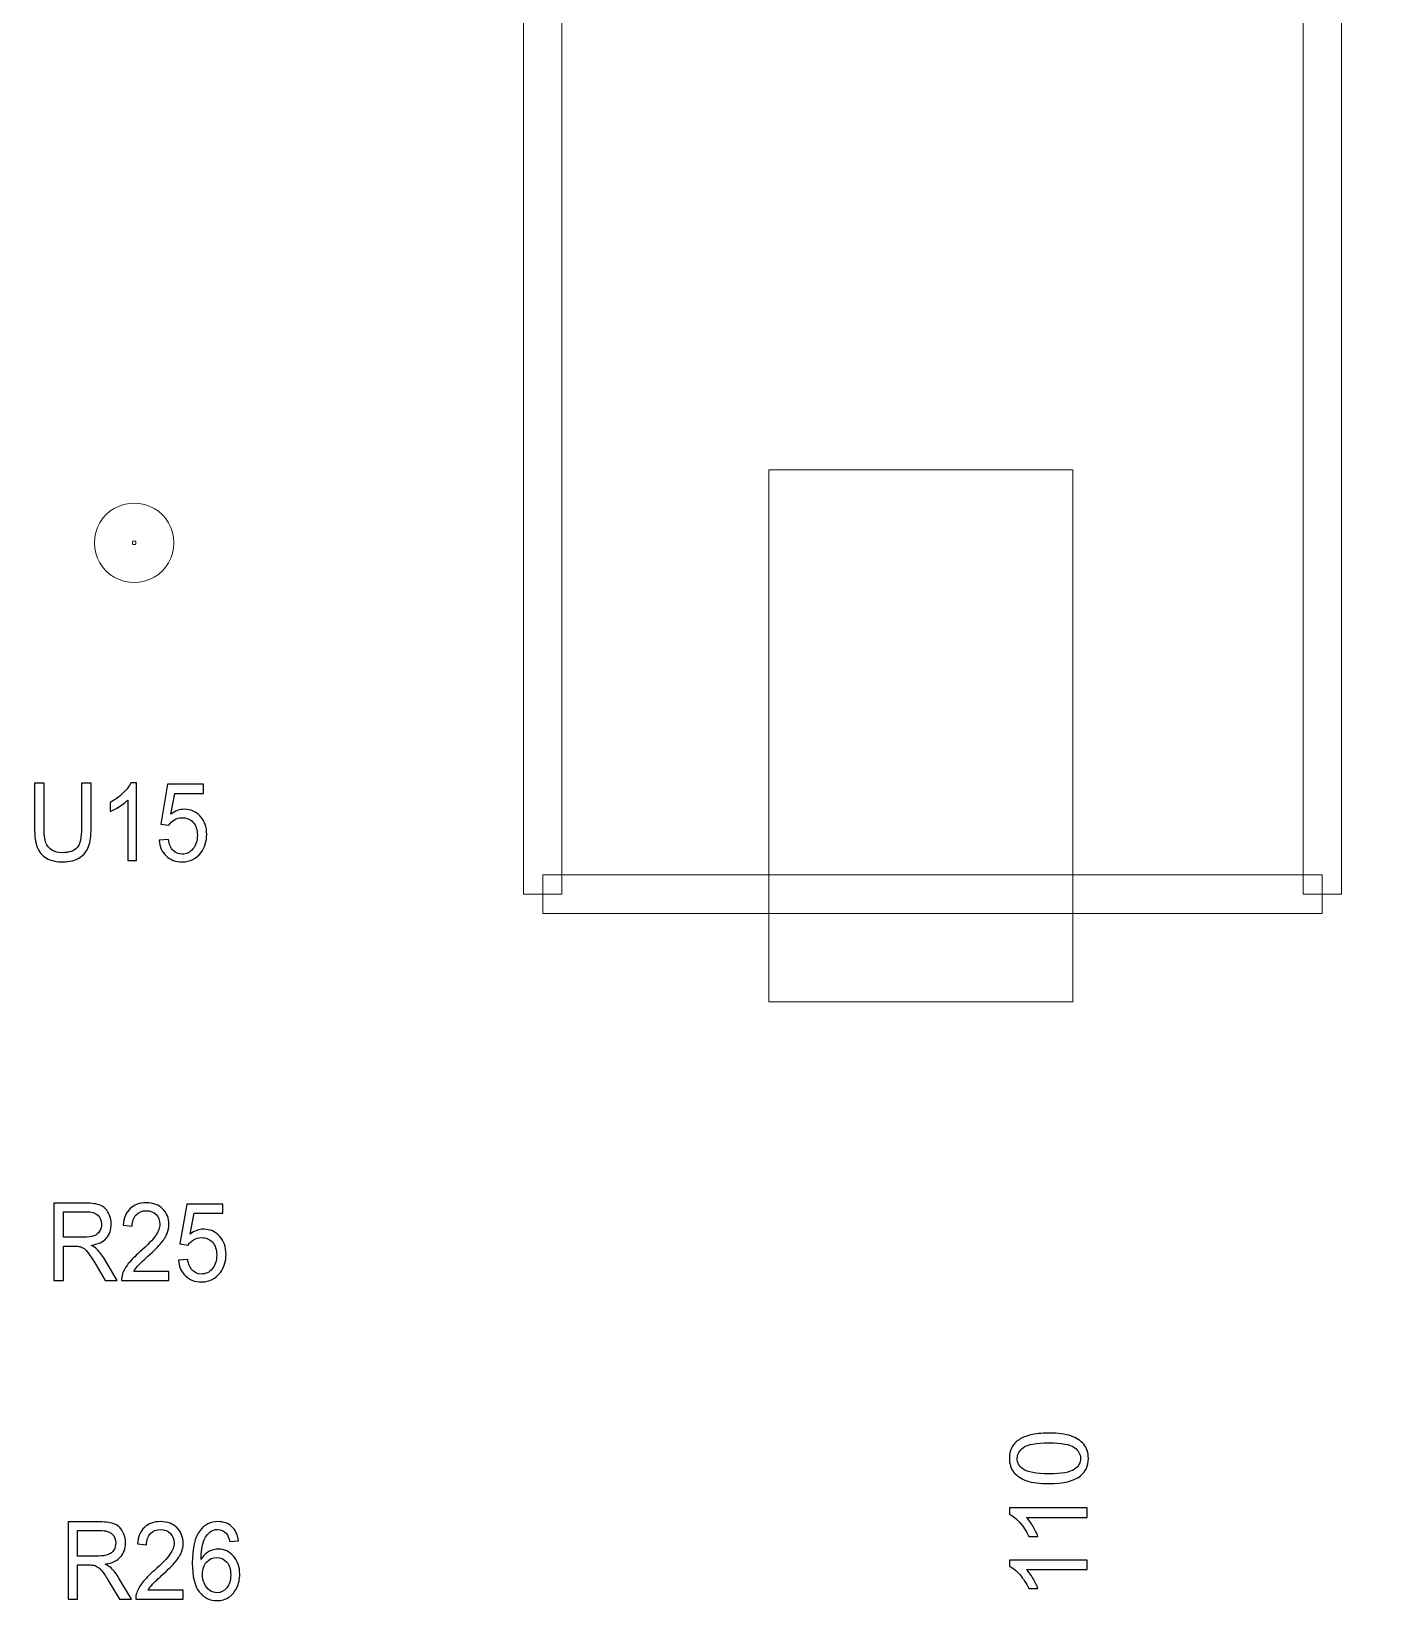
# Model space of a CAD drawing. Header units: millimetres. Extents: x -86 to 67, y -55 to 52.
# Drawn here: x 13.89 to 22.81, y 1.83 to 12.16 of the extents above; entities that cross this region are included whole.
import ezdxf

# ---------------------------------------------------------------- set-up
doc = ezdxf.new("R2010")
doc.units = ezdxf.units.MM
doc.header["$MEASUREMENT"] = 0
for name, color, linetype in [('BG_OUTLINE', 7, 'Continuous'), ('PG_SILKSCREEN_TOP', 7, 'Continuous'), ('PIN_TOP', 7, 'Continuous'), ('RD_SILKSCREEN_TOP', 7, 'Continuous')]:
    doc.layers.add(name, color=color, linetype=linetype)

msp = doc.modelspace()

# ---------------------------------------------------------------- linework, layer by layer
at = {"layer": 'BG_OUTLINE', "color": 3, "lineweight": 9}
msp.add_open_spline([(-60.0926, 34.7331), (-60.0926, 34.7331), (63.7724, 34.7331), (63.7724, 34.7331), (63.7724, 34.7331), (64.585, 34.7336), (65.3646, 34.4113), (65.9396, 33.837), (65.9396, 33.837), (66.5146, 33.2627), (66.8379, 32.4797), (66.8384, 31.667), (66.8384, 31.667), (66.8384, 31.667), (66.8412, -52.28), (66.8412, -52.28), (66.8412, -52.28), (66.8412, -52.28), (66.8384, -52.1933), (66.8384, -52.1933), (66.8384, -52.1933), (66.8389, -53.006), (66.5166, -53.7856), (65.9424, -54.3606), (65.9424, -54.3606), (65.3681, -54.9356), (64.585, -55.2589), (63.7724, -55.2594), (63.7724, -55.2594), (63.7724, -55.2594), (-60.1869, -55.2594), (-60.1869, -55.2594), (-60.1869, -55.2594), (-60.1869, -55.2594), (-60.0853, -55.2518), (-60.0853, -55.2518), (-60.0853, -55.2518), (-60.8979, -55.2523), (-61.6775, -54.9299), (-62.2525, -54.3557), (-62.2525, -54.3557), (-62.8275, -53.7814), (-63.1508, -52.9984), (-63.1513, -52.1857), (-63.1513, -52.1857), (-63.1513, -52.1857), (-63.1587, 31.667), (-63.1587, 31.667), (-63.1587, 31.667), (-63.1592, 32.4797), (-62.8369, 33.2593), (-62.2626, 33.8343), (-62.2626, 33.8343), (-61.6883, 34.4093), (-60.9053, 34.7326), (-60.0926, 34.7331)], degree=3, knots=[0, 0, 0, 0, 0.0714286, 0.0714286, 0.0714286, 0.0714286, 0.1428571, 0.1428571, 0.1428571, 0.1428571, 0.2142857, 0.2142857, 0.2142857, 0.2142857, 0.2857143, 0.2857143, 0.2857143, 0.2857143, 0.3571429, 0.3571429, 0.3571429, 0.3571429, 0.4285714, 0.4285714, 0.4285714, 0.4285714, 0.5, 0.5, 0.5, 0.5, 0.5714286, 0.5714286, 0.5714286, 0.5714286, 0.6428571, 0.6428571, 0.6428571, 0.6428571, 0.7142857, 0.7142857, 0.7142857, 0.7142857, 0.7857143, 0.7857143, 0.7857143, 0.7857143, 0.8571429, 0.8571429, 0.8571429, 0.8571429, 0.9285714, 0.9285714, 0.9285714, 0.9285714, 1, 1, 1, 1], dxfattribs=at)
at = {"layer": 'PG_SILKSCREEN_TOP', "color": 6, "lineweight": 9}
for points, knots in [([(17.1307, 17.918), (17.1307, 17.918), (17.3847, 17.918), (17.3847, 17.918), (17.3847, 17.918), (17.3847, 17.918), (17.3847, 6.488), (17.3847, 6.488), (17.3847, 6.488), (17.3847, 6.488), (17.1307, 6.488), (17.1307, 6.488), (17.1307, 6.488), (17.1307, 6.488), (17.1307, 17.918), (17.1307, 17.918)], [0, 0, 0, 0, 0.25, 0.25, 0.25, 0.25, 0.5, 0.5, 0.5, 0.5, 0.75, 0.75, 0.75, 0.75, 1, 1, 1, 1]), ([(22.5155, 6.488), (22.5155, 6.488), (22.2615, 6.488), (22.2615, 6.488), (22.2615, 6.488), (22.2615, 6.488), (22.2615, 17.918), (22.2615, 17.918), (22.2615, 17.918), (22.2615, 17.918), (22.5155, 17.918), (22.5155, 17.918), (22.5155, 17.918), (22.5155, 17.918), (22.5155, 6.488), (22.5155, 6.488)], [0, 0, 0, 0, 0.25, 0.25, 0.25, 0.25, 0.5, 0.5, 0.5, 0.5, 0.75, 0.75, 0.75, 0.75, 1, 1, 1, 1]), ([(14.3073, 8.7994), (14.3073, 8.893), (14.3572, 8.9794), (14.4382, 9.0262), (14.4382, 9.0262), (14.5192, 9.073), (14.619, 9.073), (14.7001, 9.0262), (14.7001, 9.0262), (14.7811, 8.9794), (14.831, 8.893), (14.831, 8.7994)], [0, 0, 0, 0, 0.3333333, 0.3333333, 0.3333333, 0.3333333, 0.6666667, 0.6666667, 0.6666667, 0.6666667, 1, 1, 1, 1]), ([(14.831, 8.7994), (14.831, 8.7059), (14.7811, 8.6194), (14.7001, 8.5726), (14.7001, 8.5726), (14.619, 8.5259), (14.5192, 8.5259), (14.4382, 8.5726), (14.4382, 8.5726), (14.3572, 8.6194), (14.3073, 8.7059), (14.3073, 8.7994)], [0, 0, 0, 0, 0.3333333, 0.3333333, 0.3333333, 0.3333333, 0.6666667, 0.6666667, 0.6666667, 0.6666667, 1, 1, 1, 1]), ([(14.5811, 8.7994), (14.5811, 8.8037), (14.5788, 8.8076), (14.5751, 8.8098), (14.5751, 8.8098), (14.5714, 8.8119), (14.5669, 8.8119), (14.5632, 8.8098), (14.5632, 8.8098), (14.5595, 8.8076), (14.5572, 8.8037), (14.5572, 8.7994)], [0, 0, 0, 0, 0.3333333, 0.3333333, 0.3333333, 0.3333333, 0.6666667, 0.6666667, 0.6666667, 0.6666667, 1, 1, 1, 1]), ([(14.5572, 8.7994), (14.5572, 8.7952), (14.5595, 8.7912), (14.5632, 8.7891), (14.5632, 8.7891), (14.5669, 8.787), (14.5714, 8.787), (14.5751, 8.7891), (14.5751, 8.7891), (14.5788, 8.7912), (14.5811, 8.7952), (14.5811, 8.7994)], [0, 0, 0, 0, 0.3333333, 0.3333333, 0.3333333, 0.3333333, 0.6666667, 0.6666667, 0.6666667, 0.6666667, 1, 1, 1, 1]), ([(17.2577, 6.361), (17.2577, 6.361), (17.2577, 6.615), (17.2577, 6.615), (17.2577, 6.615), (17.2577, 6.615), (22.3885, 6.615), (22.3885, 6.615), (22.3885, 6.615), (22.3885, 6.615), (22.3885, 6.361), (22.3885, 6.361), (22.3885, 6.361), (22.3885, 6.361), (17.2577, 6.361), (17.2577, 6.361)], [0, 0, 0, 0, 0.25, 0.25, 0.25, 0.25, 0.5, 0.5, 0.5, 0.5, 0.75, 0.75, 0.75, 0.75, 1, 1, 1, 1])]:
    msp.add_open_spline(points, degree=3, knots=knots, dxfattribs=at)
at = {"layer": 'PIN_TOP', "lineweight": 9}
msp.add_open_spline([(20.7469, 5.7794), (20.7469, 5.7794), (18.7469, 5.7794), (18.7469, 5.7794), (18.7469, 5.7794), (18.7469, 5.7794), (18.7469, 9.2795), (18.7469, 9.2795), (18.7469, 9.2795), (18.7469, 9.2795), (20.7469, 9.2795), (20.7469, 9.2795), (20.7469, 9.2795), (20.7469, 9.2795), (20.7469, 5.7794), (20.7469, 5.7794)], degree=3, knots=[0, 0, 0, 0, 0.25, 0.25, 0.25, 0.25, 0.5, 0.5, 0.5, 0.5, 0.75, 0.75, 0.75, 0.75, 1, 1, 1, 1], dxfattribs=at)
at = {"layer": 'RD_SILKSCREEN_TOP', "color": 8}
for points, knots in [([(14.2228, 7.2173), (14.2228, 7.2173), (14.2855, 7.2173), (14.2855, 7.2173), (14.2855, 7.2173), (14.2855, 7.2173), (14.2855, 6.9231), (14.2855, 6.9231), (14.2855, 6.9231), (14.2855, 6.872), (14.28, 6.8314), (14.2692, 6.8012), (14.2692, 6.8012), (14.2585, 6.7711), (14.2392, 6.7467), (14.211, 6.7279), (14.211, 6.7279), (14.183, 6.7089), (14.1462, 6.6995), (14.1006, 6.6995), (14.1006, 6.6995), (14.0564, 6.6995), (14.0201, 6.7077), (13.992, 6.7242), (13.992, 6.7242), (13.9638, 6.7406), (13.9437, 6.7644), (13.9317, 6.7956), (13.9317, 6.7956), (13.9195, 6.8267), (13.9136, 6.8692), (13.9136, 6.9231), (13.9136, 6.9231), (13.9136, 6.9231), (13.9136, 7.2173), (13.9136, 7.2173), (13.9136, 7.2173), (13.9136, 7.2173), (13.9762, 7.2173), (13.9762, 7.2173), (13.9762, 7.2173), (13.9762, 7.2173), (13.9762, 6.9235), (13.9762, 6.9235), (13.9762, 6.9235), (13.9762, 6.8792), (13.98, 6.8466), (13.9876, 6.8258), (13.9876, 6.8258), (13.9952, 6.8048), (14.0084, 6.7887), (14.0269, 6.7773), (14.0269, 6.7773), (14.0456, 6.7659), (14.0683, 6.7602), (14.0951, 6.7602), (14.0951, 6.7602), (14.1412, 6.7602), (14.174, 6.7715), (14.1936, 6.794), (14.1936, 6.794), (14.2131, 6.8164), (14.2228, 6.8596), (14.2228, 6.9235), (14.2228, 6.9235), (14.2228, 6.9235), (14.2228, 7.2173), (14.2228, 7.2173)], [0, 0, 0, 0, 0.0588235, 0.0588235, 0.0588235, 0.0588235, 0.1176471, 0.1176471, 0.1176471, 0.1176471, 0.1764706, 0.1764706, 0.1764706, 0.1764706, 0.2352941, 0.2352941, 0.2352941, 0.2352941, 0.2941176, 0.2941176, 0.2941176, 0.2941176, 0.3529412, 0.3529412, 0.3529412, 0.3529412, 0.4117647, 0.4117647, 0.4117647, 0.4117647, 0.4705882, 0.4705882, 0.4705882, 0.4705882, 0.5294118, 0.5294118, 0.5294118, 0.5294118, 0.5882353, 0.5882353, 0.5882353, 0.5882353, 0.6470588, 0.6470588, 0.6470588, 0.6470588, 0.7058824, 0.7058824, 0.7058824, 0.7058824, 0.7647059, 0.7647059, 0.7647059, 0.7647059, 0.8235294, 0.8235294, 0.8235294, 0.8235294, 0.8823529, 0.8823529, 0.8823529, 0.8823529, 0.9411765, 0.9411765, 0.9411765, 0.9411765, 1, 1, 1, 1]), ([(14.5846, 6.7082), (14.5846, 6.7082), (14.5266, 6.7082), (14.5266, 6.7082), (14.5266, 6.7082), (14.5266, 6.7082), (14.5266, 7.1065), (14.5266, 7.1065), (14.5266, 7.1065), (14.5126, 7.0921), (14.4943, 7.0778), (14.4717, 7.0634), (14.4717, 7.0634), (14.4489, 7.0491), (14.4285, 7.0383), (14.4105, 7.0312), (14.4105, 7.0312), (14.4105, 7.0312), (14.4105, 7.0915), (14.4105, 7.0915), (14.4105, 7.0915), (14.443, 7.108), (14.4714, 7.1279), (14.4956, 7.1513), (14.4956, 7.1513), (14.5199, 7.1747), (14.5371, 7.1974), (14.5472, 7.2194), (14.5472, 7.2194), (14.5472, 7.2194), (14.5846, 7.2194), (14.5846, 7.2194), (14.5846, 7.2194), (14.5846, 7.2194), (14.5846, 6.7082), (14.5846, 6.7082)], [0, 0, 0, 0, 0.1111111, 0.1111111, 0.1111111, 0.1111111, 0.2222222, 0.2222222, 0.2222222, 0.2222222, 0.3333333, 0.3333333, 0.3333333, 0.3333333, 0.4444444, 0.4444444, 0.4444444, 0.4444444, 0.5555556, 0.5555556, 0.5555556, 0.5555556, 0.6666667, 0.6666667, 0.6666667, 0.6666667, 0.7777778, 0.7777778, 0.7777778, 0.7777778, 0.8888889, 0.8888889, 0.8888889, 0.8888889, 1, 1, 1, 1]), ([(14.7333, 6.8415), (14.7333, 6.8415), (14.7943, 6.8471), (14.7943, 6.8471), (14.7943, 6.8471), (14.7988, 6.8151), (14.8092, 6.7912), (14.8257, 6.7751), (14.8257, 6.7751), (14.8421, 6.7589), (14.862, 6.7509), (14.8852, 6.7509), (14.8852, 6.7509), (14.9132, 6.7509), (14.9368, 6.7623), (14.9561, 6.7849), (14.9561, 6.7849), (14.9755, 6.8076), (14.9851, 6.8378), (14.9851, 6.8752), (14.9851, 6.8752), (14.9851, 6.9109), (14.9759, 6.939), (14.9573, 6.9596), (14.9573, 6.9596), (14.9387, 6.9802), (14.9144, 6.9905), (14.8842, 6.9905), (14.8842, 6.9905), (14.8655, 6.9905), (14.8486, 6.9859), (14.8336, 6.9768), (14.8336, 6.9768), (14.8185, 6.9677), (14.8067, 6.9558), (14.7981, 6.9412), (14.7981, 6.9412), (14.7981, 6.9412), (14.7437, 6.9488), (14.7437, 6.9488), (14.7437, 6.9488), (14.7437, 6.9488), (14.7895, 7.2103), (14.7895, 7.2103), (14.7895, 7.2103), (14.7895, 7.2103), (15.0246, 7.2103), (15.0246, 7.2103), (15.0246, 7.2103), (15.0246, 7.2103), (15.0246, 7.1506), (15.0246, 7.1506), (15.0246, 7.1506), (15.0246, 7.1506), (14.8359, 7.1506), (14.8359, 7.1506), (14.8359, 7.1506), (14.8359, 7.1506), (14.8104, 7.0138), (14.8104, 7.0138), (14.8104, 7.0138), (14.8388, 7.0351), (14.8686, 7.0458), (14.8997, 7.0458), (14.8997, 7.0458), (14.941, 7.0458), (14.9757, 7.0304), (15.0042, 6.9996), (15.0042, 6.9996), (15.0326, 6.9687), (15.0468, 6.9291), (15.0468, 6.8808), (15.0468, 6.8808), (15.0468, 6.8347), (15.0342, 6.7948), (15.0094, 6.7613), (15.0094, 6.7613), (14.979, 6.7202), (14.9376, 6.6995), (14.8852, 6.6995), (14.8852, 6.6995), (14.8421, 6.6995), (14.807, 6.7125), (14.7799, 6.7384), (14.7799, 6.7384), (14.7527, 6.7644), (14.7372, 6.7988), (14.7333, 6.8415)], [0, 0, 0, 0, 0.0454545, 0.0454545, 0.0454545, 0.0454545, 0.0909091, 0.0909091, 0.0909091, 0.0909091, 0.1363636, 0.1363636, 0.1363636, 0.1363636, 0.1818182, 0.1818182, 0.1818182, 0.1818182, 0.2272727, 0.2272727, 0.2272727, 0.2272727, 0.2727273, 0.2727273, 0.2727273, 0.2727273, 0.3181818, 0.3181818, 0.3181818, 0.3181818, 0.3636364, 0.3636364, 0.3636364, 0.3636364, 0.4090909, 0.4090909, 0.4090909, 0.4090909, 0.4545455, 0.4545455, 0.4545455, 0.4545455, 0.5, 0.5, 0.5, 0.5, 0.5454545, 0.5454545, 0.5454545, 0.5454545, 0.5909091, 0.5909091, 0.5909091, 0.5909091, 0.6363636, 0.6363636, 0.6363636, 0.6363636, 0.6818182, 0.6818182, 0.6818182, 0.6818182, 0.7272727, 0.7272727, 0.7272727, 0.7272727, 0.7727273, 0.7727273, 0.7727273, 0.7727273, 0.8181818, 0.8181818, 0.8181818, 0.8181818, 0.8636364, 0.8636364, 0.8636364, 0.8636364, 0.9090909, 0.9090909, 0.9090909, 0.9090909, 0.9545455, 0.9545455, 0.9545455, 0.9545455, 1, 1, 1, 1]), ([(14.0406, 3.9445), (14.0406, 3.9445), (14.0406, 4.4536), (14.0406, 4.4536), (14.0406, 4.4536), (14.0406, 4.4536), (14.2502, 4.4536), (14.2502, 4.4536), (14.2502, 4.4536), (14.2923, 4.4536), (14.3244, 4.449), (14.3463, 4.4399), (14.3463, 4.4399), (14.3682, 4.4307), (14.3857, 4.4146), (14.3989, 4.3915), (14.3989, 4.3915), (14.412, 4.3683), (14.4185, 4.3427), (14.4185, 4.3147), (14.4185, 4.3147), (14.4185, 4.2785), (14.4078, 4.2482), (14.3859, 4.2234), (14.3859, 4.2234), (14.3642, 4.1986), (14.3307, 4.1829), (14.2853, 4.1761), (14.2853, 4.1761), (14.3019, 4.1676), (14.3145, 4.1592), (14.3231, 4.1507), (14.3231, 4.1507), (14.3414, 4.1327), (14.3586, 4.1101), (14.3751, 4.0831), (14.3751, 4.0831), (14.3751, 4.0831), (14.4573, 3.9445), (14.4573, 3.9445), (14.4573, 3.9445), (14.4573, 3.9445), (14.3785, 3.9445), (14.3785, 3.9445), (14.3785, 3.9445), (14.3785, 3.9445), (14.316, 4.0505), (14.316, 4.0505), (14.316, 4.0505), (14.2977, 4.0809), (14.2827, 4.1044), (14.2708, 4.1205), (14.2708, 4.1205), (14.259, 4.1368), (14.2484, 4.1481), (14.2391, 4.1545), (14.2391, 4.1545), (14.2298, 4.1611), (14.2203, 4.1656), (14.2106, 4.1682), (14.2106, 4.1682), (14.2035, 4.1697), (14.1919, 4.1705), (14.1757, 4.1705), (14.1757, 4.1705), (14.1757, 4.1705), (14.1032, 4.1705), (14.1032, 4.1705), (14.1032, 4.1705), (14.1032, 4.1705), (14.1032, 3.9445), (14.1032, 3.9445), (14.1032, 3.9445), (14.1032, 3.9445), (14.0406, 3.9445), (14.0406, 3.9445)], [0, 0, 0, 0, 0.0526316, 0.0526316, 0.0526316, 0.0526316, 0.1052632, 0.1052632, 0.1052632, 0.1052632, 0.1578947, 0.1578947, 0.1578947, 0.1578947, 0.2105263, 0.2105263, 0.2105263, 0.2105263, 0.2631579, 0.2631579, 0.2631579, 0.2631579, 0.3157895, 0.3157895, 0.3157895, 0.3157895, 0.3684211, 0.3684211, 0.3684211, 0.3684211, 0.4210526, 0.4210526, 0.4210526, 0.4210526, 0.4736842, 0.4736842, 0.4736842, 0.4736842, 0.5263158, 0.5263158, 0.5263158, 0.5263158, 0.5789474, 0.5789474, 0.5789474, 0.5789474, 0.6315789, 0.6315789, 0.6315789, 0.6315789, 0.6842105, 0.6842105, 0.6842105, 0.6842105, 0.7368421, 0.7368421, 0.7368421, 0.7368421, 0.7894737, 0.7894737, 0.7894737, 0.7894737, 0.8421053, 0.8421053, 0.8421053, 0.8421053, 0.8947368, 0.8947368, 0.8947368, 0.8947368, 0.9473684, 0.9473684, 0.9473684, 0.9473684, 1, 1, 1, 1]), ([(14.7981, 4.0046), (14.7981, 4.0046), (14.7981, 3.9445), (14.7981, 3.9445), (14.7981, 3.9445), (14.7981, 3.9445), (14.4857, 3.9445), (14.4857, 3.9445), (14.4857, 3.9445), (14.4852, 3.9596), (14.4874, 3.974), (14.4923, 3.9879), (14.4923, 3.9879), (14.5002, 4.0109), (14.513, 4.0334), (14.5305, 4.0557), (14.5305, 4.0557), (14.5481, 4.0778), (14.5735, 4.1036), (14.6065, 4.1327), (14.6065, 4.1327), (14.6579, 4.1781), (14.6926, 4.214), (14.7107, 4.2406), (14.7107, 4.2406), (14.7288, 4.267), (14.7378, 4.2922), (14.7378, 4.3157), (14.7378, 4.3157), (14.7378, 4.3405), (14.7295, 4.3614), (14.7132, 4.3785), (14.7132, 4.3785), (14.6966, 4.3954), (14.6752, 4.4039), (14.6487, 4.4039), (14.6487, 4.4039), (14.6208, 4.4039), (14.5985, 4.3949), (14.5818, 4.3768), (14.5818, 4.3768), (14.5649, 4.3588), (14.5564, 4.3338), (14.5562, 4.3019), (14.5562, 4.3019), (14.5562, 4.3019), (14.4965, 4.3084), (14.4965, 4.3084), (14.4965, 4.3084), (14.5006, 4.3564), (14.516, 4.3929), (14.5427, 4.418), (14.5427, 4.418), (14.5693, 4.4432), (14.6052, 4.4557), (14.6501, 4.4557), (14.6501, 4.4557), (14.6954, 4.4557), (14.7313, 4.4421), (14.7577, 4.4151), (14.7577, 4.4151), (14.7843, 4.3879), (14.7975, 4.3544), (14.7975, 4.3143), (14.7975, 4.3143), (14.7975, 4.2939), (14.7936, 4.2739), (14.7858, 4.2542), (14.7858, 4.2542), (14.7781, 4.2346), (14.7652, 4.2138), (14.7472, 4.1921), (14.7472, 4.1921), (14.7293, 4.1703), (14.6995, 4.1404), (14.6578, 4.1025), (14.6578, 4.1025), (14.623, 4.071), (14.6006, 4.0496), (14.5908, 4.0384), (14.5908, 4.0384), (14.5808, 4.0272), (14.5727, 4.016), (14.5662, 4.0046), (14.5662, 4.0046), (14.5662, 4.0046), (14.7981, 4.0046), (14.7981, 4.0046)], [0, 0, 0, 0, 0.0454545, 0.0454545, 0.0454545, 0.0454545, 0.0909091, 0.0909091, 0.0909091, 0.0909091, 0.1363636, 0.1363636, 0.1363636, 0.1363636, 0.1818182, 0.1818182, 0.1818182, 0.1818182, 0.2272727, 0.2272727, 0.2272727, 0.2272727, 0.2727273, 0.2727273, 0.2727273, 0.2727273, 0.3181818, 0.3181818, 0.3181818, 0.3181818, 0.3636364, 0.3636364, 0.3636364, 0.3636364, 0.4090909, 0.4090909, 0.4090909, 0.4090909, 0.4545455, 0.4545455, 0.4545455, 0.4545455, 0.5, 0.5, 0.5, 0.5, 0.5454545, 0.5454545, 0.5454545, 0.5454545, 0.5909091, 0.5909091, 0.5909091, 0.5909091, 0.6363636, 0.6363636, 0.6363636, 0.6363636, 0.6818182, 0.6818182, 0.6818182, 0.6818182, 0.7272727, 0.7272727, 0.7272727, 0.7272727, 0.7727273, 0.7727273, 0.7727273, 0.7727273, 0.8181818, 0.8181818, 0.8181818, 0.8181818, 0.8636364, 0.8636364, 0.8636364, 0.8636364, 0.9090909, 0.9090909, 0.9090909, 0.9090909, 0.9545455, 0.9545455, 0.9545455, 0.9545455, 1, 1, 1, 1]), ([(14.8603, 4.0778), (14.8603, 4.0778), (14.9213, 4.0834), (14.9213, 4.0834), (14.9213, 4.0834), (14.9258, 4.0514), (14.9362, 4.0275), (14.9527, 4.0114), (14.9527, 4.0114), (14.9691, 3.9952), (14.989, 3.9872), (15.0122, 3.9872), (15.0122, 3.9872), (15.0402, 3.9872), (15.0638, 3.9986), (15.0831, 4.0212), (15.0831, 4.0212), (15.1025, 4.0439), (15.1121, 4.0741), (15.1121, 4.1115), (15.1121, 4.1115), (15.1121, 4.1472), (15.1029, 4.1753), (15.0843, 4.1959), (15.0843, 4.1959), (15.0657, 4.2165), (15.0414, 4.2268), (15.0112, 4.2268), (15.0112, 4.2268), (14.9925, 4.2268), (14.9756, 4.2222), (14.9606, 4.2131), (14.9606, 4.2131), (14.9455, 4.204), (14.9337, 4.1921), (14.9251, 4.1775), (14.9251, 4.1775), (14.9251, 4.1775), (14.8707, 4.1851), (14.8707, 4.1851), (14.8707, 4.1851), (14.8707, 4.1851), (14.9165, 4.4466), (14.9165, 4.4466), (14.9165, 4.4466), (14.9165, 4.4466), (15.1516, 4.4466), (15.1516, 4.4466), (15.1516, 4.4466), (15.1516, 4.4466), (15.1516, 4.3869), (15.1516, 4.3869), (15.1516, 4.3869), (15.1516, 4.3869), (14.9629, 4.3869), (14.9629, 4.3869), (14.9629, 4.3869), (14.9629, 4.3869), (14.9374, 4.2501), (14.9374, 4.2501), (14.9374, 4.2501), (14.9658, 4.2714), (14.9956, 4.2821), (15.0267, 4.2821), (15.0267, 4.2821), (15.068, 4.2821), (15.1027, 4.2667), (15.1312, 4.2359), (15.1312, 4.2359), (15.1596, 4.205), (15.1738, 4.1654), (15.1738, 4.1171), (15.1738, 4.1171), (15.1738, 4.071), (15.1612, 4.0311), (15.1364, 3.9976), (15.1364, 3.9976), (15.106, 3.9565), (15.0646, 3.9358), (15.0122, 3.9358), (15.0122, 3.9358), (14.9691, 3.9358), (14.934, 3.9488), (14.9069, 3.9747), (14.9069, 3.9747), (14.8797, 4.0007), (14.8642, 4.0351), (14.8603, 4.0778)], [0, 0, 0, 0, 0.0454545, 0.0454545, 0.0454545, 0.0454545, 0.0909091, 0.0909091, 0.0909091, 0.0909091, 0.1363636, 0.1363636, 0.1363636, 0.1363636, 0.1818182, 0.1818182, 0.1818182, 0.1818182, 0.2272727, 0.2272727, 0.2272727, 0.2272727, 0.2727273, 0.2727273, 0.2727273, 0.2727273, 0.3181818, 0.3181818, 0.3181818, 0.3181818, 0.3636364, 0.3636364, 0.3636364, 0.3636364, 0.4090909, 0.4090909, 0.4090909, 0.4090909, 0.4545455, 0.4545455, 0.4545455, 0.4545455, 0.5, 0.5, 0.5, 0.5, 0.5454545, 0.5454545, 0.5454545, 0.5454545, 0.5909091, 0.5909091, 0.5909091, 0.5909091, 0.6363636, 0.6363636, 0.6363636, 0.6363636, 0.6818182, 0.6818182, 0.6818182, 0.6818182, 0.7272727, 0.7272727, 0.7272727, 0.7272727, 0.7727273, 0.7727273, 0.7727273, 0.7727273, 0.8181818, 0.8181818, 0.8181818, 0.8181818, 0.8636364, 0.8636364, 0.8636364, 0.8636364, 0.9090909, 0.9090909, 0.9090909, 0.9090909, 0.9545455, 0.9545455, 0.9545455, 0.9545455, 1, 1, 1, 1]), ([(14.1032, 4.2289), (14.1032, 4.2289), (14.2376, 4.2289), (14.2376, 4.2289), (14.2376, 4.2289), (14.2662, 4.2289), (14.2886, 4.2321), (14.3047, 4.2385), (14.3047, 4.2385), (14.3208, 4.2449), (14.3331, 4.2551), (14.3415, 4.269), (14.3415, 4.269), (14.3498, 4.283), (14.354, 4.2982), (14.354, 4.3147), (14.354, 4.3147), (14.354, 4.3387), (14.346, 4.3585), (14.3297, 4.3741), (14.3297, 4.3741), (14.3135, 4.3896), (14.2879, 4.3973), (14.2528, 4.3973), (14.2528, 4.3973), (14.2528, 4.3973), (14.1032, 4.3973), (14.1032, 4.3973), (14.1032, 4.3973), (14.1032, 4.3973), (14.1032, 4.2289), (14.1032, 4.2289)], [0, 0, 0, 0, 0.125, 0.125, 0.125, 0.125, 0.25, 0.25, 0.25, 0.25, 0.375, 0.375, 0.375, 0.375, 0.5, 0.5, 0.5, 0.5, 0.625, 0.625, 0.625, 0.625, 0.75, 0.75, 0.75, 0.75, 0.875, 0.875, 0.875, 0.875, 1, 1, 1, 1]), ([(20.589, 2.6081), (20.5288, 2.6081), (20.4804, 2.6143), (20.4437, 2.6267), (20.4437, 2.6267), (20.407, 2.6391), (20.3786, 2.6575), (20.3587, 2.682), (20.3587, 2.682), (20.3388, 2.7064), (20.3289, 2.7371), (20.3289, 2.7741), (20.3289, 2.7741), (20.3289, 2.8014), (20.3344, 2.8254), (20.3455, 2.846), (20.3455, 2.846), (20.3564, 2.8666), (20.3722, 2.8836), (20.393, 2.8971), (20.393, 2.8971), (20.4137, 2.9105), (20.439, 2.921), (20.4687, 2.9286), (20.4687, 2.9286), (20.4985, 2.9363), (20.5386, 2.9401), (20.589, 2.9401), (20.589, 2.9401), (20.6488, 2.9401), (20.6969, 2.934), (20.7337, 2.9218), (20.7337, 2.9218), (20.7704, 2.9094), (20.7987, 2.8911), (20.8188, 2.8666), (20.8188, 2.8666), (20.8388, 2.8422), (20.8488, 2.8114), (20.8488, 2.7741), (20.8488, 2.7741), (20.8488, 2.725), (20.8312, 2.6865), (20.796, 2.6585), (20.796, 2.6585), (20.7537, 2.6249), (20.6846, 2.6081), (20.589, 2.6081)], [0, 0, 0, 0, 0.0833333, 0.0833333, 0.0833333, 0.0833333, 0.1666667, 0.1666667, 0.1666667, 0.1666667, 0.25, 0.25, 0.25, 0.25, 0.3333333, 0.3333333, 0.3333333, 0.3333333, 0.4166667, 0.4166667, 0.4166667, 0.4166667, 0.5, 0.5, 0.5, 0.5, 0.5833333, 0.5833333, 0.5833333, 0.5833333, 0.6666667, 0.6666667, 0.6666667, 0.6666667, 0.75, 0.75, 0.75, 0.75, 0.8333333, 0.8333333, 0.8333333, 0.8333333, 0.9166667, 0.9166667, 0.9166667, 0.9166667, 1, 1, 1, 1]), ([(20.589, 2.6724), (20.6726, 2.6724), (20.7282, 2.6822), (20.7559, 2.7018), (20.7559, 2.7018), (20.7836, 2.7213), (20.7974, 2.7454), (20.7974, 2.7741), (20.7974, 2.7741), (20.7974, 2.8029), (20.7834, 2.8269), (20.7557, 2.8465), (20.7557, 2.8465), (20.728, 2.866), (20.6724, 2.8759), (20.589, 2.8759), (20.589, 2.8759), (20.5052, 2.8759), (20.4495, 2.866), (20.422, 2.8465), (20.422, 2.8465), (20.3944, 2.8269), (20.3807, 2.8026), (20.3807, 2.7735), (20.3807, 2.7735), (20.3807, 2.7447), (20.3929, 2.7218), (20.4172, 2.7046), (20.4172, 2.7046), (20.4481, 2.6831), (20.5055, 2.6724), (20.589, 2.6724)], [0, 0, 0, 0, 0.125, 0.125, 0.125, 0.125, 0.25, 0.25, 0.25, 0.25, 0.375, 0.375, 0.375, 0.375, 0.5, 0.5, 0.5, 0.5, 0.625, 0.625, 0.625, 0.625, 0.75, 0.75, 0.75, 0.75, 0.875, 0.875, 0.875, 0.875, 1, 1, 1, 1]), ([(20.8401, 2.448), (20.8401, 2.448), (20.8401, 2.3856), (20.8401, 2.3856), (20.8401, 2.3856), (20.8401, 2.3856), (20.4418, 2.3856), (20.4418, 2.3856), (20.4418, 2.3856), (20.4562, 2.3705), (20.4705, 2.3508), (20.4849, 2.3264), (20.4849, 2.3264), (20.4992, 2.3019), (20.51, 2.2799), (20.5171, 2.2605), (20.5171, 2.2605), (20.5171, 2.2605), (20.4568, 2.2605), (20.4568, 2.2605), (20.4568, 2.2605), (20.4403, 2.2955), (20.4204, 2.3261), (20.397, 2.3522), (20.397, 2.3522), (20.3736, 2.3783), (20.3509, 2.3969), (20.3289, 2.4078), (20.3289, 2.4078), (20.3289, 2.4078), (20.3289, 2.448), (20.3289, 2.448), (20.3289, 2.448), (20.3289, 2.448), (20.8401, 2.448), (20.8401, 2.448)], [0, 0, 0, 0, 0.1111111, 0.1111111, 0.1111111, 0.1111111, 0.2222222, 0.2222222, 0.2222222, 0.2222222, 0.3333333, 0.3333333, 0.3333333, 0.3333333, 0.4444444, 0.4444444, 0.4444444, 0.4444444, 0.5555556, 0.5555556, 0.5555556, 0.5555556, 0.6666667, 0.6666667, 0.6666667, 0.6666667, 0.7777778, 0.7777778, 0.7777778, 0.7777778, 0.8888889, 0.8888889, 0.8888889, 0.8888889, 1, 1, 1, 1]), ([(14.1346, 1.8467), (14.1346, 1.8467), (14.1346, 2.3558), (14.1346, 2.3558), (14.1346, 2.3558), (14.1346, 2.3558), (14.3442, 2.3558), (14.3442, 2.3558), (14.3442, 2.3558), (14.3863, 2.3558), (14.4184, 2.3512), (14.4403, 2.3421), (14.4403, 2.3421), (14.4622, 2.3329), (14.4797, 2.3168), (14.4929, 2.2937), (14.4929, 2.2937), (14.506, 2.2705), (14.5125, 2.2449), (14.5125, 2.2169), (14.5125, 2.2169), (14.5125, 2.1807), (14.5018, 2.1504), (14.4799, 2.1256), (14.4799, 2.1256), (14.4582, 2.1008), (14.4247, 2.0851), (14.3793, 2.0783), (14.3793, 2.0783), (14.3959, 2.0698), (14.4085, 2.0614), (14.4171, 2.0529), (14.4171, 2.0529), (14.4354, 2.0349), (14.4526, 2.0123), (14.4691, 1.9853), (14.4691, 1.9853), (14.4691, 1.9853), (14.5513, 1.8467), (14.5513, 1.8467), (14.5513, 1.8467), (14.5513, 1.8467), (14.4725, 1.8467), (14.4725, 1.8467), (14.4725, 1.8467), (14.4725, 1.8467), (14.41, 1.9527), (14.41, 1.9527), (14.41, 1.9527), (14.3917, 1.9831), (14.3767, 2.0066), (14.3648, 2.0227), (14.3648, 2.0227), (14.353, 2.039), (14.3424, 2.0503), (14.3331, 2.0567), (14.3331, 2.0567), (14.3238, 2.0633), (14.3143, 2.0678), (14.3046, 2.0704), (14.3046, 2.0704), (14.2975, 2.0719), (14.2859, 2.0727), (14.2697, 2.0727), (14.2697, 2.0727), (14.2697, 2.0727), (14.1972, 2.0727), (14.1972, 2.0727), (14.1972, 2.0727), (14.1972, 2.0727), (14.1972, 1.8467), (14.1972, 1.8467), (14.1972, 1.8467), (14.1972, 1.8467), (14.1346, 1.8467), (14.1346, 1.8467)], [0, 0, 0, 0, 0.0526316, 0.0526316, 0.0526316, 0.0526316, 0.1052632, 0.1052632, 0.1052632, 0.1052632, 0.1578947, 0.1578947, 0.1578947, 0.1578947, 0.2105263, 0.2105263, 0.2105263, 0.2105263, 0.2631579, 0.2631579, 0.2631579, 0.2631579, 0.3157895, 0.3157895, 0.3157895, 0.3157895, 0.3684211, 0.3684211, 0.3684211, 0.3684211, 0.4210526, 0.4210526, 0.4210526, 0.4210526, 0.4736842, 0.4736842, 0.4736842, 0.4736842, 0.5263158, 0.5263158, 0.5263158, 0.5263158, 0.5789474, 0.5789474, 0.5789474, 0.5789474, 0.6315789, 0.6315789, 0.6315789, 0.6315789, 0.6842105, 0.6842105, 0.6842105, 0.6842105, 0.7368421, 0.7368421, 0.7368421, 0.7368421, 0.7894737, 0.7894737, 0.7894737, 0.7894737, 0.8421053, 0.8421053, 0.8421053, 0.8421053, 0.8947368, 0.8947368, 0.8947368, 0.8947368, 0.9473684, 0.9473684, 0.9473684, 0.9473684, 1, 1, 1, 1]), ([(14.1972, 2.1311), (14.1972, 2.1311), (14.3316, 2.1311), (14.3316, 2.1311), (14.3316, 2.1311), (14.3602, 2.1311), (14.3826, 2.1343), (14.3987, 2.1407), (14.3987, 2.1407), (14.4148, 2.1471), (14.4271, 2.1573), (14.4355, 2.1712), (14.4355, 2.1712), (14.4438, 2.1852), (14.448, 2.2004), (14.448, 2.2169), (14.448, 2.2169), (14.448, 2.2409), (14.44, 2.2607), (14.4237, 2.2763), (14.4237, 2.2763), (14.4075, 2.2918), (14.3819, 2.2995), (14.3468, 2.2995), (14.3468, 2.2995), (14.3468, 2.2995), (14.1972, 2.2995), (14.1972, 2.2995), (14.1972, 2.2995), (14.1972, 2.2995), (14.1972, 2.1311), (14.1972, 2.1311)], [0, 0, 0, 0, 0.125, 0.125, 0.125, 0.125, 0.25, 0.25, 0.25, 0.25, 0.375, 0.375, 0.375, 0.375, 0.5, 0.5, 0.5, 0.5, 0.625, 0.625, 0.625, 0.625, 0.75, 0.75, 0.75, 0.75, 0.875, 0.875, 0.875, 0.875, 1, 1, 1, 1]), ([(14.8921, 1.9068), (14.8921, 1.9068), (14.8921, 1.8467), (14.8921, 1.8467), (14.8921, 1.8467), (14.8921, 1.8467), (14.5797, 1.8467), (14.5797, 1.8467), (14.5797, 1.8467), (14.5792, 1.8618), (14.5814, 1.8762), (14.5863, 1.8901), (14.5863, 1.8901), (14.5942, 1.9131), (14.607, 1.9356), (14.6245, 1.9579), (14.6245, 1.9579), (14.6421, 1.98), (14.6675, 2.0058), (14.7005, 2.0349), (14.7005, 2.0349), (14.7519, 2.0803), (14.7866, 2.1162), (14.8047, 2.1428), (14.8047, 2.1428), (14.8228, 2.1692), (14.8318, 2.1944), (14.8318, 2.2179), (14.8318, 2.2179), (14.8318, 2.2427), (14.8235, 2.2636), (14.8072, 2.2807), (14.8072, 2.2807), (14.7906, 2.2976), (14.7692, 2.3061), (14.7427, 2.3061), (14.7427, 2.3061), (14.7148, 2.3061), (14.6925, 2.2971), (14.6758, 2.279), (14.6758, 2.279), (14.6589, 2.261), (14.6504, 2.236), (14.6502, 2.2041), (14.6502, 2.2041), (14.6502, 2.2041), (14.5905, 2.2106), (14.5905, 2.2106), (14.5905, 2.2106), (14.5946, 2.2586), (14.61, 2.2951), (14.6367, 2.3202), (14.6367, 2.3202), (14.6633, 2.3454), (14.6992, 2.3579), (14.7441, 2.3579), (14.7441, 2.3579), (14.7894, 2.3579), (14.8253, 2.3443), (14.8517, 2.3173), (14.8517, 2.3173), (14.8783, 2.2901), (14.8915, 2.2566), (14.8915, 2.2165), (14.8915, 2.2165), (14.8915, 2.1961), (14.8876, 2.1761), (14.8798, 2.1564), (14.8798, 2.1564), (14.8721, 2.1368), (14.8592, 2.116), (14.8412, 2.0943), (14.8412, 2.0943), (14.8233, 2.0725), (14.7935, 2.0426), (14.7518, 2.0047), (14.7518, 2.0047), (14.717, 1.9732), (14.6946, 1.9518), (14.6848, 1.9406), (14.6848, 1.9406), (14.6748, 1.9294), (14.6667, 1.9182), (14.6602, 1.9068), (14.6602, 1.9068), (14.6602, 1.9068), (14.8921, 1.9068), (14.8921, 1.9068)], [0, 0, 0, 0, 0.0454545, 0.0454545, 0.0454545, 0.0454545, 0.0909091, 0.0909091, 0.0909091, 0.0909091, 0.1363636, 0.1363636, 0.1363636, 0.1363636, 0.1818182, 0.1818182, 0.1818182, 0.1818182, 0.2272727, 0.2272727, 0.2272727, 0.2272727, 0.2727273, 0.2727273, 0.2727273, 0.2727273, 0.3181818, 0.3181818, 0.3181818, 0.3181818, 0.3636364, 0.3636364, 0.3636364, 0.3636364, 0.4090909, 0.4090909, 0.4090909, 0.4090909, 0.4545455, 0.4545455, 0.4545455, 0.4545455, 0.5, 0.5, 0.5, 0.5, 0.5454545, 0.5454545, 0.5454545, 0.5454545, 0.5909091, 0.5909091, 0.5909091, 0.5909091, 0.6363636, 0.6363636, 0.6363636, 0.6363636, 0.6818182, 0.6818182, 0.6818182, 0.6818182, 0.7272727, 0.7272727, 0.7272727, 0.7272727, 0.7727273, 0.7727273, 0.7727273, 0.7727273, 0.8181818, 0.8181818, 0.8181818, 0.8181818, 0.8636364, 0.8636364, 0.8636364, 0.8636364, 0.9090909, 0.9090909, 0.9090909, 0.9090909, 0.9545455, 0.9545455, 0.9545455, 0.9545455, 1, 1, 1, 1]), ([(15.2554, 2.2311), (15.2554, 2.2311), (15.1978, 2.2262), (15.1978, 2.2262), (15.1978, 2.2262), (15.1926, 2.2508), (15.1853, 2.2687), (15.1758, 2.2797), (15.1758, 2.2797), (15.1602, 2.2976), (15.1407, 2.3065), (15.1177, 2.3065), (15.1177, 2.3065), (15.0992, 2.3065), (15.0831, 2.3009), (15.0691, 2.2898), (15.0691, 2.2898), (15.0509, 2.2754), (15.0364, 2.2545), (15.0259, 2.227), (15.0259, 2.227), (15.0154, 2.1995), (15.0099, 2.1602), (15.0094, 2.1093), (15.0094, 2.1093), (15.0235, 2.1321), (15.0405, 2.1492), (15.0607, 2.1603), (15.0607, 2.1603), (15.0809, 2.1714), (15.1021, 2.1769), (15.1242, 2.1769), (15.1242, 2.1769), (15.163, 2.1769), (15.1959, 2.1616), (15.2231, 2.1309), (15.2231, 2.1309), (15.2503, 2.1002), (15.2639, 2.0607), (15.2639, 2.0121), (15.2639, 2.0121), (15.2639, 1.98), (15.2575, 1.9504), (15.2447, 1.9229), (15.2447, 1.9229), (15.2319, 1.8955), (15.2143, 1.8744), (15.1919, 1.8599), (15.1919, 1.8599), (15.1696, 1.8453), (15.1443, 1.838), (15.1159, 1.838), (15.1159, 1.838), (15.0675, 1.838), (15.028, 1.8571), (14.9976, 1.8955), (14.9976, 1.8955), (14.9669, 1.9338), (14.9518, 1.997), (14.9518, 2.085), (14.9518, 2.085), (14.9518, 2.1833), (14.9686, 2.2548), (15.0024, 2.2995), (15.0024, 2.2995), (15.0318, 2.3384), (15.0714, 2.3579), (15.1213, 2.3579), (15.1213, 2.3579), (15.1585, 2.3579), (15.1889, 2.3467), (15.2127, 2.3242), (15.2127, 2.3242), (15.2365, 2.3017), (15.2507, 2.2707), (15.2554, 2.2311)], [0, 0, 0, 0, 0.0526316, 0.0526316, 0.0526316, 0.0526316, 0.1052632, 0.1052632, 0.1052632, 0.1052632, 0.1578947, 0.1578947, 0.1578947, 0.1578947, 0.2105263, 0.2105263, 0.2105263, 0.2105263, 0.2631579, 0.2631579, 0.2631579, 0.2631579, 0.3157895, 0.3157895, 0.3157895, 0.3157895, 0.3684211, 0.3684211, 0.3684211, 0.3684211, 0.4210526, 0.4210526, 0.4210526, 0.4210526, 0.4736842, 0.4736842, 0.4736842, 0.4736842, 0.5263158, 0.5263158, 0.5263158, 0.5263158, 0.5789474, 0.5789474, 0.5789474, 0.5789474, 0.6315789, 0.6315789, 0.6315789, 0.6315789, 0.6842105, 0.6842105, 0.6842105, 0.6842105, 0.7368421, 0.7368421, 0.7368421, 0.7368421, 0.7894737, 0.7894737, 0.7894737, 0.7894737, 0.8421053, 0.8421053, 0.8421053, 0.8421053, 0.8947368, 0.8947368, 0.8947368, 0.8947368, 0.9473684, 0.9473684, 0.9473684, 0.9473684, 1, 1, 1, 1]), ([(15.0185, 2.0117), (15.0185, 1.9901), (15.0227, 1.9695), (15.0313, 1.9498), (15.0313, 1.9498), (15.0397, 1.9301), (15.0516, 1.9152), (15.0668, 1.9049), (15.0668, 1.9049), (15.0821, 1.8946), (15.0981, 1.8894), (15.1149, 1.8894), (15.1149, 1.8894), (15.1394, 1.8894), (15.1604, 1.9), (15.1781, 1.9214), (15.1781, 1.9214), (15.1957, 1.9427), (15.2044, 1.9716), (15.2044, 2.0081), (15.2044, 2.0081), (15.2044, 2.0433), (15.1958, 2.0711), (15.1784, 2.0914), (15.1784, 2.0914), (15.161, 2.1116), (15.1391, 2.1217), (15.1127, 2.1217), (15.1127, 2.1217), (15.0864, 2.1217), (15.0641, 2.1116), (15.0458, 2.0914), (15.0458, 2.0914), (15.0276, 2.0711), (15.0185, 2.0445), (15.0185, 2.0117)], [0, 0, 0, 0, 0.1111111, 0.1111111, 0.1111111, 0.1111111, 0.2222222, 0.2222222, 0.2222222, 0.2222222, 0.3333333, 0.3333333, 0.3333333, 0.3333333, 0.4444444, 0.4444444, 0.4444444, 0.4444444, 0.5555556, 0.5555556, 0.5555556, 0.5555556, 0.6666667, 0.6666667, 0.6666667, 0.6666667, 0.7777778, 0.7777778, 0.7777778, 0.7777778, 0.8888889, 0.8888889, 0.8888889, 0.8888889, 1, 1, 1, 1]), ([(20.8401, 2.1052), (20.8401, 2.1052), (20.8401, 2.0428), (20.8401, 2.0428), (20.8401, 2.0428), (20.8401, 2.0428), (20.4418, 2.0428), (20.4418, 2.0428), (20.4418, 2.0428), (20.4562, 2.0277), (20.4705, 2.008), (20.4849, 1.9836), (20.4849, 1.9836), (20.4992, 1.9591), (20.51, 1.9371), (20.5171, 1.9177), (20.5171, 1.9177), (20.5171, 1.9177), (20.4568, 1.9177), (20.4568, 1.9177), (20.4568, 1.9177), (20.4403, 1.9527), (20.4204, 1.9833), (20.397, 2.0094), (20.397, 2.0094), (20.3736, 2.0355), (20.3509, 2.0541), (20.3289, 2.065), (20.3289, 2.065), (20.3289, 2.065), (20.3289, 2.1052), (20.3289, 2.1052), (20.3289, 2.1052), (20.3289, 2.1052), (20.8401, 2.1052), (20.8401, 2.1052)], [0, 0, 0, 0, 0.1111111, 0.1111111, 0.1111111, 0.1111111, 0.2222222, 0.2222222, 0.2222222, 0.2222222, 0.3333333, 0.3333333, 0.3333333, 0.3333333, 0.4444444, 0.4444444, 0.4444444, 0.4444444, 0.5555556, 0.5555556, 0.5555556, 0.5555556, 0.6666667, 0.6666667, 0.6666667, 0.6666667, 0.7777778, 0.7777778, 0.7777778, 0.7777778, 0.8888889, 0.8888889, 0.8888889, 0.8888889, 1, 1, 1, 1])]:
    msp.add_open_spline(points, degree=3, knots=knots, dxfattribs=at)

doc.saveas('drawing.dxf')
